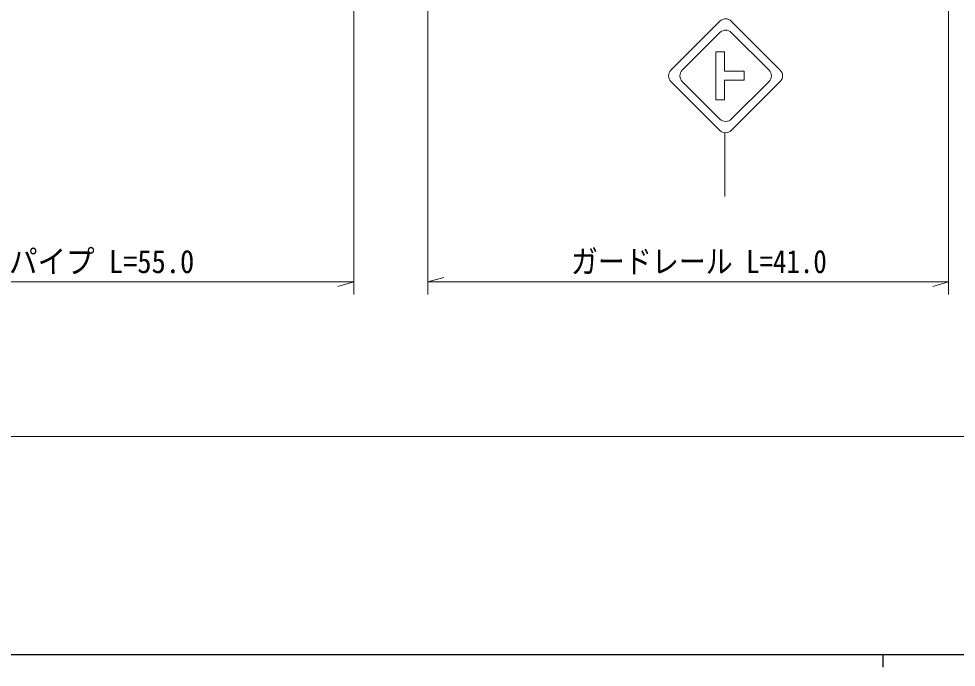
# Model space of a CAD drawing. Units: millimetres, scale not verified. Extents: x 40000 to 680000, y 20000 to 380000.
# Drawn here: x 99861 to 173784, y 204000 to 255148 of the extents above; entities that cross this region are included whole.
import ezdxf
from ezdxf.enums import TextEntityAlignment as Align

# ---------------------------------------------------------------- set-up
doc = ezdxf.new("R2010")
doc.units = ezdxf.units.MM
doc.header["$LTSCALE"] = 1000
for name, color, linetype, lineweight in [('M-STR-HTXT', 7, 'Continuous', 13), ('M-STR-STRC', 7, 'Continuous', 13), ('M-TTL-BAND', 7, 'Continuous', 25)]:
    doc.layers.add(name, color=color, linetype=linetype, lineweight=lineweight)
doc.styles.add('ＭＳ 明朝', font='')
doc.styles.get('ＭＳ 明朝').set_extended_font_data('MS Mincho')

msp = doc.modelspace()

# ---------------------------------------------------------------- linework, layer by layer
at = {"layer": 'M-STR-HTXT'}
for p, q in [((126277, 233388), (126277, 279839)), ((132127, 279839), (132127, 233388)), ((173181, 233388), (173181, 279839)), ((79411, 234388), (126277, 234388)), ((126277, 234388), (125027, 234038)), ((132127, 234388), (133377, 234738)), ((132127, 234388), (173181, 234388)), ((173181, 234388), (171931, 234038)), ((79465, 222189), (298383, 222189))]:
    msp.add_line(p, q, dxfattribs=at)
at = {"layer": 'M-STR-STRC'}
for p, q in [((155154, 254959), (151290, 251094)), ((156045, 254959), (159910, 251094)), ((152181, 251094), (155154, 254068)), ((156045, 254068), (159019, 251094)), ((154815, 252538), (154815, 248758)), ((154815, 252538), (155520, 252538)), ((155520, 251001), (155520, 252538)), ((157058, 251001), (155520, 251001)), ((157058, 250295), (157058, 251001)), ((151290, 250203), (155154, 246339)), ((152181, 250203), (155154, 247230)), ((157058, 250295), (155520, 250295)), ((155520, 250295), (155520, 248758)), ((159910, 250203), (156045, 246339)), ((156045, 247230), (159019, 250203)), ((154815, 248758), (155520, 248758)), ((155544, 246188), (155544, 241129))]:
    msp.add_line(p, q, dxfattribs=at)
for centre, start, end in [((155600, 254513), 45, 135), ((155600, 253622), 44.99985, 135), ((151735, 250649), 135, 225), ((152626, 250649), 135, 225.00005), ((158574, 250649), 315.00011, 44.99984), ((159465, 250649), 315, 45), ((155600, 247675), 225.00005, 315.00011), ((155600, 246784), 225, 315)]:
    msp.add_arc(centre, 630, start, end, dxfattribs=at)
at = {"layer": 'M-TTL-BAND'}
for p, q in [((40000, 205000), (579000, 205000)), ((168000, 205000), (168000, 204000))]:
    msp.add_line(p, q, dxfattribs=at)

# ---------------------------------------------------------------- texts
at = {"layer": 'M-STR-HTXT', "style": 'ＭＳ 明朝'}
for s, width, p in [('ガードパイプ L=55.0', 0.9, (92344, 234537)), ('ガードレール L=41.0', 0.85, (143404, 234537))]:
    msp.add_text(s, height=1833, dxfattribs=dict(at, width=width)).set_placement(p, align=Align.BOTTOM_LEFT)

doc.saveas('drawing.dxf')
